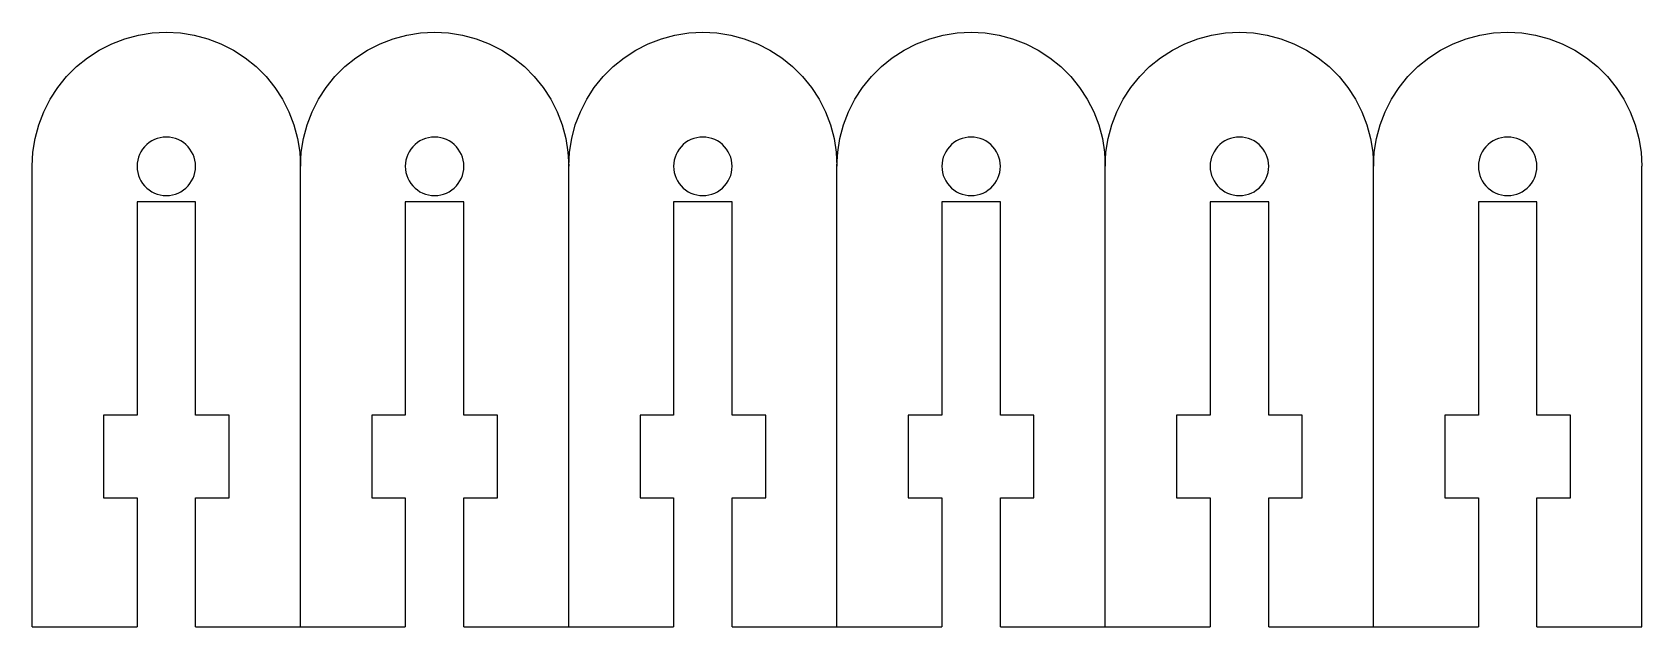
# Model space of a CAD drawing. Extents: x -22.3 to 21.7, y -13.4 to 13.4.
# Drawn here: x 11.709 to 15.552, y -5.44 to -4.02 of the extents above; entities that cross this region are included whole.
import ezdxf

# ---------------------------------------------------------------- set-up
doc = ezdxf.new("R2010")
doc.units = 0
doc.header["$MEASUREMENT"] = 0
doc.layers.get('0').update_dxf_attribs({"linetype": 'CONTINUOUS'})

msp = doc.modelspace()

# ---------------------------------------------------------------- linework, layer by layer
for p, q in [((11.9303, -4.0359), (11.9626, -4.0273)), ((11.9626, -4.0273), (11.9957, -4.022)), ((11.9957, -4.022), (12.0292, -4.0203)), ((12.0292, -4.0203), (12.0627, -4.022)), ((12.0627, -4.022), (12.0958, -4.0273)), ((12.0958, -4.0273), (12.1282, -4.0359)), ((12.5707, -4.0359), (12.6031, -4.0273)), ((12.6031, -4.0273), (12.6362, -4.022)), ((12.6362, -4.022), (12.6697, -4.0203)), ((12.6697, -4.0203), (12.7031, -4.022)), ((12.7031, -4.022), (12.7362, -4.0273)), ((12.7362, -4.0273), (12.7686, -4.0359)), ((13.2112, -4.0359), (13.2435, -4.0273)), ((13.2435, -4.0273), (13.2766, -4.022)), ((13.2766, -4.022), (13.3101, -4.0203)), ((13.3101, -4.0203), (13.3436, -4.022)), ((13.3436, -4.022), (13.3767, -4.0273)), ((13.3767, -4.0273), (13.4091, -4.0359)), ((13.8516, -4.0359), (13.884, -4.0273)), ((13.884, -4.0273), (13.9171, -4.022)), ((13.9171, -4.022), (13.9506, -4.0203)), ((13.9506, -4.0203), (13.984, -4.022)), ((13.984, -4.022), (14.0171, -4.0273)), ((14.0171, -4.0273), (14.0495, -4.0359)), ((14.4921, -4.0359), (14.5244, -4.0273)), ((14.5244, -4.0273), (14.5575, -4.022)), ((14.5575, -4.022), (14.591, -4.0203)), ((14.591, -4.0203), (14.6245, -4.022)), ((14.6245, -4.022), (14.6576, -4.0273)), ((14.6576, -4.0273), (14.69, -4.0359)), ((15.1325, -4.0359), (15.1649, -4.0273)), ((15.1649, -4.0273), (15.198, -4.022)), ((15.198, -4.022), (15.2315, -4.0203)), ((15.2315, -4.0203), (15.2649, -4.022)), ((15.2649, -4.022), (15.298, -4.0273)), ((15.298, -4.0273), (15.3304, -4.0359)), ((11.841, -4.0814), (11.8691, -4.0632)), ((11.8691, -4.0632), (11.899, -4.048)), ((11.899, -4.048), (11.9303, -4.0359)), ((12.1282, -4.0359), (12.1595, -4.048)), ((12.1595, -4.048), (12.1893, -4.0632)), ((12.1893, -4.0632), (12.2174, -4.0814)), ((12.4814, -4.0814), (12.5095, -4.0632)), ((12.5095, -4.0632), (12.5394, -4.048)), ((12.5394, -4.048), (12.5707, -4.0359)), ((12.7686, -4.0359), (12.7999, -4.048)), ((12.7999, -4.048), (12.8298, -4.0632)), ((12.8298, -4.0632), (12.8579, -4.0814)), ((13.1219, -4.0814), (13.15, -4.0632)), ((13.15, -4.0632), (13.1799, -4.048)), ((13.1799, -4.048), (13.2112, -4.0359)), ((13.4091, -4.0359), (13.4404, -4.048)), ((13.4404, -4.048), (13.4702, -4.0632)), ((13.4702, -4.0632), (13.4983, -4.0814)), ((13.7623, -4.0814), (13.7904, -4.0632)), ((13.7904, -4.0632), (13.8203, -4.048)), ((13.8203, -4.048), (13.8516, -4.0359)), ((14.0495, -4.0359), (14.0808, -4.048)), ((14.0808, -4.048), (14.1107, -4.0632)), ((14.1107, -4.0632), (14.1388, -4.0814)), ((14.4028, -4.0814), (14.4309, -4.0632)), ((14.4309, -4.0632), (14.4608, -4.048)), ((14.4608, -4.048), (14.4921, -4.0359)), ((14.69, -4.0359), (14.7213, -4.048)), ((14.7213, -4.048), (14.7511, -4.0632)), ((14.7511, -4.0632), (14.7792, -4.0814)), ((15.0432, -4.0814), (15.0713, -4.0632)), ((15.0713, -4.0632), (15.1012, -4.048)), ((15.1012, -4.048), (15.1325, -4.0359)), ((15.3304, -4.0359), (15.3617, -4.048)), ((15.3617, -4.048), (15.3916, -4.0632)), ((15.3916, -4.0632), (15.4197, -4.0814)), ((11.7912, -4.1262), (11.8149, -4.1025)), ((11.8149, -4.1025), (11.841, -4.0814)), ((12.2174, -4.0814), (12.2435, -4.1025)), ((12.2435, -4.1025), (12.2672, -4.1262)), ((12.4317, -4.1262), (12.4554, -4.1025)), ((12.4554, -4.1025), (12.4814, -4.0814)), ((12.8579, -4.0814), (12.8839, -4.1025)), ((12.8839, -4.1025), (12.9076, -4.1262)), ((13.0721, -4.1262), (13.0958, -4.1025)), ((13.0958, -4.1025), (13.1219, -4.0814)), ((13.4983, -4.0814), (13.5244, -4.1025)), ((13.5244, -4.1025), (13.5481, -4.1262)), ((13.7126, -4.1262), (13.7363, -4.1025)), ((13.7363, -4.1025), (13.7623, -4.0814)), ((14.1388, -4.0814), (14.1648, -4.1025)), ((14.1648, -4.1025), (14.1885, -4.1262)), ((14.353, -4.1262), (14.3767, -4.1025)), ((14.3767, -4.1025), (14.4028, -4.0814)), ((14.7792, -4.0814), (14.8053, -4.1025)), ((14.8053, -4.1025), (14.829, -4.1262)), ((14.9935, -4.1262), (15.0172, -4.1025)), ((15.0172, -4.1025), (15.0432, -4.0814)), ((15.4197, -4.0814), (15.4457, -4.1025)), ((15.4457, -4.1025), (15.4694, -4.1262)), ((11.7701, -4.1523), (11.7912, -4.1262)), ((12.2672, -4.1262), (12.2883, -4.1523)), ((12.4106, -4.1523), (12.4317, -4.1262)), ((12.9076, -4.1262), (12.9287, -4.1523)), ((13.051, -4.1523), (13.0721, -4.1262)), ((13.5481, -4.1262), (13.5692, -4.1523)), ((13.6915, -4.1523), (13.7126, -4.1262)), ((14.1885, -4.1262), (14.2096, -4.1523)), ((14.3319, -4.1523), (14.353, -4.1262)), ((14.829, -4.1262), (14.8501, -4.1523)), ((14.9724, -4.1523), (14.9935, -4.1262)), ((15.4694, -4.1262), (15.4905, -4.1523)), ((11.7367, -4.2102), (11.7519, -4.1804)), ((11.7519, -4.1804), (11.7701, -4.1523)), ((12.2883, -4.1523), (12.3065, -4.1804)), ((12.3065, -4.1804), (12.3218, -4.2102)), ((12.3771, -4.2102), (12.3923, -4.1804)), ((12.3923, -4.1804), (12.4106, -4.1523)), ((12.9287, -4.1523), (12.947, -4.1804)), ((12.947, -4.1804), (12.9622, -4.2102)), ((13.0176, -4.2102), (13.0328, -4.1804)), ((13.0328, -4.1804), (13.051, -4.1523)), ((13.5692, -4.1523), (13.5874, -4.1804)), ((13.5874, -4.1804), (13.6027, -4.2102)), ((13.658, -4.2102), (13.6732, -4.1804)), ((13.6732, -4.1804), (13.6915, -4.1523)), ((14.2096, -4.1523), (14.2279, -4.1804)), ((14.2279, -4.1804), (14.2431, -4.2102)), ((14.2985, -4.2102), (14.3137, -4.1804)), ((14.3137, -4.1804), (14.3319, -4.1523)), ((14.8501, -4.1523), (14.8683, -4.1804)), ((14.8683, -4.1804), (14.8836, -4.2102)), ((14.9389, -4.2102), (14.9541, -4.1804)), ((14.9541, -4.1804), (14.9724, -4.1523)), ((15.4905, -4.1523), (15.5088, -4.1804)), ((15.5088, -4.1804), (15.524, -4.2102)), ((11.7247, -4.2415), (11.7367, -4.2102)), ((12.3218, -4.2102), (12.3338, -4.2415)), ((12.3651, -4.2415), (12.3771, -4.2102)), ((12.9622, -4.2102), (12.9742, -4.2415)), ((13.0056, -4.2415), (13.0176, -4.2102)), ((13.6027, -4.2102), (13.6147, -4.2415)), ((13.646, -4.2415), (13.658, -4.2102)), ((14.2431, -4.2102), (14.2551, -4.2415)), ((14.2865, -4.2415), (14.2985, -4.2102)), ((14.8836, -4.2102), (14.8956, -4.2415)), ((14.9269, -4.2415), (14.9389, -4.2102)), ((15.524, -4.2102), (15.536, -4.2415)), ((11.716, -4.2739), (11.7247, -4.2415)), ((12.3338, -4.2415), (12.3424, -4.2739)), ((12.3564, -4.2739), (12.3651, -4.2415)), ((12.9742, -4.2415), (12.9829, -4.2739)), ((12.9969, -4.2739), (13.0056, -4.2415)), ((13.6147, -4.2415), (13.6233, -4.2739)), ((13.6373, -4.2739), (13.646, -4.2415)), ((14.2551, -4.2415), (14.2638, -4.2739)), ((14.2778, -4.2739), (14.2865, -4.2415)), ((14.8956, -4.2415), (14.9042, -4.2739)), ((14.9182, -4.2739), (14.9269, -4.2415)), ((15.536, -4.2415), (15.5447, -4.2739)), ((11.7107, -4.307), (11.716, -4.2739)), ((11.9727, -4.2994), (11.9687, -4.3055)), ((11.9773, -4.2937), (11.9727, -4.2994)), ((11.9825, -4.2886), (11.9773, -4.2937)), ((11.9881, -4.284), (11.9825, -4.2886)), ((11.9943, -4.28), (11.9881, -4.284)), ((12.0008, -4.2767), (11.9943, -4.28)), ((12.0076, -4.274), (12.0008, -4.2767)), ((12.0147, -4.2721), (12.0076, -4.274)), ((12.0219, -4.271), (12.0147, -4.2721)), ((12.0292, -4.2706), (12.0219, -4.271)), ((12.0365, -4.271), (12.0292, -4.2706)), ((12.0437, -4.2721), (12.0365, -4.271)), ((12.0508, -4.274), (12.0437, -4.2721)), ((12.0576, -4.2767), (12.0508, -4.274)), ((12.0642, -4.28), (12.0576, -4.2767)), ((12.0703, -4.284), (12.0642, -4.28)), ((12.076, -4.2886), (12.0703, -4.284)), ((12.0811, -4.2937), (12.076, -4.2886)), ((12.0857, -4.2994), (12.0811, -4.2937)), ((12.0897, -4.3055), (12.0857, -4.2994)), ((12.3424, -4.2739), (12.3477, -4.307)), ((12.3512, -4.307), (12.3564, -4.2739)), ((12.6131, -4.2994), (12.6091, -4.3055)), ((12.6177, -4.2937), (12.6131, -4.2994)), ((12.6229, -4.2886), (12.6177, -4.2937)), ((12.6286, -4.284), (12.6229, -4.2886)), ((12.6347, -4.28), (12.6286, -4.284)), ((12.6412, -4.2767), (12.6347, -4.28)), ((12.6481, -4.274), (12.6412, -4.2767)), ((12.6551, -4.2721), (12.6481, -4.274)), ((12.6624, -4.271), (12.6551, -4.2721)), ((12.6697, -4.2706), (12.6624, -4.271)), ((12.677, -4.271), (12.6697, -4.2706)), ((12.6842, -4.2721), (12.677, -4.271)), ((12.6913, -4.274), (12.6842, -4.2721)), ((12.6981, -4.2767), (12.6913, -4.274)), ((12.7046, -4.28), (12.6981, -4.2767)), ((12.7107, -4.284), (12.7046, -4.28)), ((12.7164, -4.2886), (12.7107, -4.284)), ((12.7216, -4.2937), (12.7164, -4.2886)), ((12.7262, -4.2994), (12.7216, -4.2937)), ((12.7302, -4.3055), (12.7262, -4.2994)), ((12.9829, -4.2739), (12.9881, -4.307)), ((12.9916, -4.307), (12.9969, -4.2739)), ((13.2536, -4.2994), (13.2496, -4.3055)), ((13.2582, -4.2937), (13.2536, -4.2994)), ((13.2634, -4.2886), (13.2582, -4.2937)), ((13.269, -4.284), (13.2634, -4.2886)), ((13.2752, -4.28), (13.269, -4.284)), ((13.2817, -4.2767), (13.2752, -4.28)), ((13.2885, -4.274), (13.2817, -4.2767)), ((13.2956, -4.2721), (13.2885, -4.274)), ((13.3028, -4.271), (13.2956, -4.2721)), ((13.3101, -4.2706), (13.3028, -4.271)), ((13.3174, -4.271), (13.3101, -4.2706)), ((13.3246, -4.2721), (13.3174, -4.271)), ((13.3317, -4.274), (13.3246, -4.2721)), ((13.3385, -4.2767), (13.3317, -4.274)), ((13.3451, -4.28), (13.3385, -4.2767)), ((13.3512, -4.284), (13.3451, -4.28)), ((13.3569, -4.2886), (13.3512, -4.284)), ((13.362, -4.2937), (13.3569, -4.2886)), ((13.3666, -4.2994), (13.362, -4.2937)), ((13.3706, -4.3055), (13.3666, -4.2994)), ((13.6233, -4.2739), (13.6286, -4.307)), ((13.6321, -4.307), (13.6373, -4.2739)), ((13.894, -4.2994), (13.89, -4.3055)), ((13.8986, -4.2937), (13.894, -4.2994)), ((13.9038, -4.2886), (13.8986, -4.2937)), ((13.9095, -4.284), (13.9038, -4.2886)), ((13.9156, -4.28), (13.9095, -4.284)), ((13.9221, -4.2767), (13.9156, -4.28)), ((13.929, -4.274), (13.9221, -4.2767)), ((13.936, -4.2721), (13.929, -4.274)), ((13.9433, -4.271), (13.936, -4.2721)), ((13.9506, -4.2706), (13.9433, -4.271)), ((13.9579, -4.271), (13.9506, -4.2706)), ((13.9651, -4.2721), (13.9579, -4.271)), ((13.9722, -4.274), (13.9651, -4.2721)), ((13.979, -4.2767), (13.9722, -4.274)), ((13.9855, -4.28), (13.979, -4.2767)), ((13.9916, -4.284), (13.9855, -4.28)), ((13.9973, -4.2886), (13.9916, -4.284)), ((14.0025, -4.2937), (13.9973, -4.2886)), ((14.0071, -4.2994), (14.0025, -4.2937)), ((14.0111, -4.3055), (14.0071, -4.2994)), ((14.2638, -4.2739), (14.269, -4.307)), ((14.2725, -4.307), (14.2778, -4.2739)), ((14.5345, -4.2994), (14.5305, -4.3055)), ((14.5391, -4.2937), (14.5345, -4.2994)), ((14.5443, -4.2886), (14.5391, -4.2937)), ((14.5499, -4.284), (14.5443, -4.2886)), ((14.5561, -4.28), (14.5499, -4.284)), ((14.5626, -4.2767), (14.5561, -4.28)), ((14.5694, -4.274), (14.5626, -4.2767)), ((14.5765, -4.2721), (14.5694, -4.274)), ((14.5837, -4.271), (14.5765, -4.2721)), ((14.591, -4.2706), (14.5837, -4.271)), ((14.5983, -4.271), (14.591, -4.2706)), ((14.6055, -4.2721), (14.5983, -4.271)), ((14.6126, -4.274), (14.6055, -4.2721)), ((14.6194, -4.2767), (14.6126, -4.274)), ((14.626, -4.28), (14.6194, -4.2767)), ((14.6321, -4.284), (14.626, -4.28)), ((14.6378, -4.2886), (14.6321, -4.284)), ((14.6429, -4.2937), (14.6378, -4.2886)), ((14.6475, -4.2994), (14.6429, -4.2937)), ((14.6515, -4.3055), (14.6475, -4.2994)), ((14.9042, -4.2739), (14.9095, -4.307)), ((14.913, -4.307), (14.9182, -4.2739)), ((15.1749, -4.2994), (15.1709, -4.3055)), ((15.1795, -4.2937), (15.1749, -4.2994)), ((15.1847, -4.2886), (15.1795, -4.2937)), ((15.1904, -4.284), (15.1847, -4.2886)), ((15.1965, -4.28), (15.1904, -4.284)), ((15.203, -4.2767), (15.1965, -4.28)), ((15.2099, -4.274), (15.203, -4.2767)), ((15.2169, -4.2721), (15.2099, -4.274)), ((15.2242, -4.271), (15.2169, -4.2721)), ((15.2315, -4.2706), (15.2242, -4.271)), ((15.2388, -4.271), (15.2315, -4.2706)), ((15.246, -4.2721), (15.2388, -4.271)), ((15.2531, -4.274), (15.246, -4.2721)), ((15.2599, -4.2767), (15.2531, -4.274)), ((15.2664, -4.28), (15.2599, -4.2767)), ((15.2725, -4.284), (15.2664, -4.28)), ((15.2782, -4.2886), (15.2725, -4.284)), ((15.2834, -4.2937), (15.2782, -4.2886)), ((15.288, -4.2994), (15.2834, -4.2937)), ((15.292, -4.3055), (15.288, -4.2994)), ((15.5447, -4.2739), (15.5499, -4.307)), ((11.709, -4.3405), (11.7107, -4.307)), ((11.709, -5.4398), (11.709, -4.3405)), ((11.9597, -4.3332), (11.9593, -4.3405)), ((11.9593, -4.3405), (11.9597, -4.3478)), ((11.9609, -4.326), (11.9597, -4.3332)), ((11.9628, -4.3189), (11.9609, -4.326)), ((11.9654, -4.3121), (11.9628, -4.3189)), ((11.9687, -4.3055), (11.9654, -4.3121)), ((12.0931, -4.3121), (12.0897, -4.3055)), ((12.0957, -4.3189), (12.0931, -4.3121)), ((12.0976, -4.326), (12.0957, -4.3189)), ((12.0987, -4.3332), (12.0976, -4.326)), ((12.0991, -4.3405), (12.0987, -4.3332)), ((12.0987, -4.3478), (12.0991, -4.3405)), ((12.3477, -4.307), (12.3494, -4.3405)), ((12.3494, -4.3405), (12.3512, -4.307)), ((12.3494, -5.4398), (12.3494, -4.3405)), ((12.6002, -4.3332), (12.5998, -4.3405)), ((12.5998, -4.3405), (12.6002, -4.3478)), ((12.6013, -4.326), (12.6002, -4.3332)), ((12.6032, -4.3189), (12.6013, -4.326)), ((12.6058, -4.3121), (12.6032, -4.3189)), ((12.6091, -4.3055), (12.6058, -4.3121)), ((12.7335, -4.3121), (12.7302, -4.3055)), ((12.7361, -4.3189), (12.7335, -4.3121)), ((12.738, -4.326), (12.7361, -4.3189)), ((12.7392, -4.3332), (12.738, -4.326)), ((12.7395, -4.3405), (12.7392, -4.3332)), ((12.7392, -4.3478), (12.7395, -4.3405)), ((12.9881, -4.307), (12.9899, -4.3405)), ((12.9899, -4.3405), (12.9916, -4.307)), ((12.9899, -5.4398), (12.9899, -4.3405)), ((13.2406, -4.3332), (13.2402, -4.3405)), ((13.2402, -4.3405), (13.2406, -4.3478)), ((13.2418, -4.326), (13.2406, -4.3332)), ((13.2437, -4.3189), (13.2418, -4.326)), ((13.2463, -4.3121), (13.2437, -4.3189)), ((13.2496, -4.3055), (13.2463, -4.3121)), ((13.374, -4.3121), (13.3706, -4.3055)), ((13.3766, -4.3189), (13.374, -4.3121)), ((13.3785, -4.326), (13.3766, -4.3189)), ((13.3796, -4.3332), (13.3785, -4.326)), ((13.38, -4.3405), (13.3796, -4.3332)), ((13.3796, -4.3478), (13.38, -4.3405)), ((13.6286, -4.307), (13.6303, -4.3405)), ((13.6303, -4.3405), (13.6321, -4.307)), ((13.6303, -5.4398), (13.6303, -4.3405)), ((13.8811, -4.3332), (13.8807, -4.3405)), ((13.8807, -4.3405), (13.8811, -4.3478)), ((13.8822, -4.326), (13.8811, -4.3332)), ((13.8841, -4.3189), (13.8822, -4.326)), ((13.8867, -4.3121), (13.8841, -4.3189)), ((13.89, -4.3055), (13.8867, -4.3121)), ((14.0144, -4.3121), (14.0111, -4.3055)), ((14.017, -4.3189), (14.0144, -4.3121)), ((14.0189, -4.326), (14.017, -4.3189)), ((14.0201, -4.3332), (14.0189, -4.326)), ((14.0204, -4.3405), (14.0201, -4.3332)), ((14.0201, -4.3478), (14.0204, -4.3405)), ((14.269, -4.307), (14.2708, -4.3405)), ((14.2708, -4.3405), (14.2725, -4.307)), ((14.2708, -5.4398), (14.2708, -4.3405)), ((14.5215, -4.3332), (14.5211, -4.3405)), ((14.5211, -4.3405), (14.5215, -4.3478)), ((14.5227, -4.326), (14.5215, -4.3332)), ((14.5246, -4.3189), (14.5227, -4.326)), ((14.5272, -4.3121), (14.5246, -4.3189)), ((14.5305, -4.3055), (14.5272, -4.3121)), ((14.6549, -4.3121), (14.6515, -4.3055)), ((14.6575, -4.3189), (14.6549, -4.3121)), ((14.6594, -4.326), (14.6575, -4.3189)), ((14.6605, -4.3332), (14.6594, -4.326)), ((14.6609, -4.3405), (14.6605, -4.3332)), ((14.6605, -4.3478), (14.6609, -4.3405)), ((14.9095, -4.307), (14.9112, -4.3405)), ((14.9112, -4.3405), (14.913, -4.307)), ((14.9112, -5.4398), (14.9112, -4.3405)), ((15.162, -4.3332), (15.1616, -4.3405)), ((15.1616, -4.3405), (15.162, -4.3478)), ((15.1631, -4.326), (15.162, -4.3332)), ((15.165, -4.3189), (15.1631, -4.326)), ((15.1676, -4.3121), (15.165, -4.3189)), ((15.1709, -4.3055), (15.1676, -4.3121)), ((15.2953, -4.3121), (15.292, -4.3055)), ((15.2979, -4.3189), (15.2953, -4.3121)), ((15.2998, -4.326), (15.2979, -4.3189)), ((15.301, -4.3332), (15.2998, -4.326)), ((15.3013, -4.3405), (15.301, -4.3332)), ((15.301, -4.3478), (15.3013, -4.3405)), ((15.5499, -4.307), (15.5517, -4.3405)), ((15.5517, -5.4398), (15.5517, -4.3405)), ((11.9597, -4.3478), (11.9609, -4.355)), ((11.9609, -4.355), (11.9628, -4.3621)), ((11.9628, -4.3621), (11.9654, -4.3689)), ((11.9654, -4.3689), (11.9687, -4.3754)), ((11.9687, -4.3754), (11.9727, -4.3816)), ((12.0857, -4.3816), (12.0897, -4.3754)), ((12.0897, -4.3754), (12.0931, -4.3689)), ((12.0931, -4.3689), (12.0957, -4.3621)), ((12.0957, -4.3621), (12.0976, -4.355)), ((12.0976, -4.355), (12.0987, -4.3478)), ((12.6002, -4.3478), (12.6013, -4.355)), ((12.6013, -4.355), (12.6032, -4.3621)), ((12.6032, -4.3621), (12.6058, -4.3689)), ((12.6058, -4.3689), (12.6091, -4.3754)), ((12.6091, -4.3754), (12.6131, -4.3816)), ((12.7262, -4.3816), (12.7302, -4.3754)), ((12.7302, -4.3754), (12.7335, -4.3689)), ((12.7335, -4.3689), (12.7361, -4.3621)), ((12.7361, -4.3621), (12.738, -4.355)), ((12.738, -4.355), (12.7392, -4.3478)), ((13.2406, -4.3478), (13.2418, -4.355)), ((13.2418, -4.355), (13.2437, -4.3621)), ((13.2437, -4.3621), (13.2463, -4.3689)), ((13.2463, -4.3689), (13.2496, -4.3754)), ((13.2496, -4.3754), (13.2536, -4.3816)), ((13.3666, -4.3816), (13.3706, -4.3754)), ((13.3706, -4.3754), (13.374, -4.3689)), ((13.374, -4.3689), (13.3766, -4.3621)), ((13.3766, -4.3621), (13.3785, -4.355)), ((13.3785, -4.355), (13.3796, -4.3478)), ((13.8811, -4.3478), (13.8822, -4.355)), ((13.8822, -4.355), (13.8841, -4.3621)), ((13.8841, -4.3621), (13.8867, -4.3689)), ((13.8867, -4.3689), (13.89, -4.3754)), ((13.89, -4.3754), (13.894, -4.3816)), ((14.0071, -4.3816), (14.0111, -4.3754)), ((14.0111, -4.3754), (14.0144, -4.3689)), ((14.0144, -4.3689), (14.017, -4.3621)), ((14.017, -4.3621), (14.0189, -4.355)), ((14.0189, -4.355), (14.0201, -4.3478)), ((14.5215, -4.3478), (14.5227, -4.355)), ((14.5227, -4.355), (14.5246, -4.3621)), ((14.5246, -4.3621), (14.5272, -4.3689)), ((14.5272, -4.3689), (14.5305, -4.3754)), ((14.5305, -4.3754), (14.5345, -4.3816)), ((14.6475, -4.3816), (14.6515, -4.3754)), ((14.6515, -4.3754), (14.6549, -4.3689)), ((14.6549, -4.3689), (14.6575, -4.3621)), ((14.6575, -4.3621), (14.6594, -4.355)), ((14.6594, -4.355), (14.6605, -4.3478)), ((15.162, -4.3478), (15.1631, -4.355)), ((15.1631, -4.355), (15.165, -4.3621)), ((15.165, -4.3621), (15.1676, -4.3689)), ((15.1676, -4.3689), (15.1709, -4.3754)), ((15.1709, -4.3754), (15.1749, -4.3816)), ((15.288, -4.3816), (15.292, -4.3754)), ((15.292, -4.3754), (15.2953, -4.3689)), ((15.2953, -4.3689), (15.2979, -4.3621)), ((15.2979, -4.3621), (15.2998, -4.355)), ((15.2998, -4.355), (15.301, -4.3478)), ((11.9727, -4.3816), (11.9773, -4.3873)), ((11.9773, -4.3873), (11.9825, -4.3924)), ((11.9825, -4.3924), (11.9881, -4.397)), ((11.9881, -4.397), (11.9943, -4.401)), ((11.9943, -4.401), (12.0008, -4.4043)), ((12.0008, -4.4043), (12.0076, -4.407)), ((12.0076, -4.407), (12.0147, -4.4088)), ((12.0147, -4.4088), (12.0219, -4.41)), ((12.0219, -4.41), (12.0292, -4.4104)), ((12.0292, -4.4104), (12.0365, -4.41)), ((12.0365, -4.41), (12.0437, -4.4088)), ((12.0437, -4.4088), (12.0508, -4.407)), ((12.0508, -4.407), (12.0576, -4.4043)), ((12.0576, -4.4043), (12.0642, -4.401)), ((12.0642, -4.401), (12.0703, -4.397)), ((12.0703, -4.397), (12.076, -4.3924)), ((12.076, -4.3924), (12.0811, -4.3873)), ((12.0811, -4.3873), (12.0857, -4.3816)), ((12.6131, -4.3816), (12.6177, -4.3873)), ((12.6177, -4.3873), (12.6229, -4.3924)), ((12.6229, -4.3924), (12.6286, -4.397)), ((12.6286, -4.397), (12.6347, -4.401)), ((12.6347, -4.401), (12.6412, -4.4043)), ((12.6412, -4.4043), (12.6481, -4.407)), ((12.6481, -4.407), (12.6551, -4.4088)), ((12.6551, -4.4088), (12.6624, -4.41)), ((12.6624, -4.41), (12.6697, -4.4104)), ((12.6697, -4.4104), (12.677, -4.41)), ((12.677, -4.41), (12.6842, -4.4088)), ((12.6842, -4.4088), (12.6913, -4.407)), ((12.6913, -4.407), (12.6981, -4.4043)), ((12.6981, -4.4043), (12.7046, -4.401)), ((12.7046, -4.401), (12.7107, -4.397)), ((12.7107, -4.397), (12.7164, -4.3924)), ((12.7164, -4.3924), (12.7216, -4.3873)), ((12.7216, -4.3873), (12.7262, -4.3816)), ((13.2536, -4.3816), (13.2582, -4.3873)), ((13.2582, -4.3873), (13.2634, -4.3924)), ((13.2634, -4.3924), (13.269, -4.397)), ((13.269, -4.397), (13.2752, -4.401)), ((13.2752, -4.401), (13.2817, -4.4043)), ((13.2817, -4.4043), (13.2885, -4.407)), ((13.2885, -4.407), (13.2956, -4.4088)), ((13.2956, -4.4088), (13.3028, -4.41)), ((13.3028, -4.41), (13.3101, -4.4104)), ((13.3101, -4.4104), (13.3174, -4.41)), ((13.3174, -4.41), (13.3246, -4.4088)), ((13.3246, -4.4088), (13.3317, -4.407)), ((13.3317, -4.407), (13.3385, -4.4043)), ((13.3385, -4.4043), (13.3451, -4.401)), ((13.3451, -4.401), (13.3512, -4.397)), ((13.3512, -4.397), (13.3569, -4.3924)), ((13.3569, -4.3924), (13.362, -4.3873)), ((13.362, -4.3873), (13.3666, -4.3816)), ((13.894, -4.3816), (13.8986, -4.3873)), ((13.8986, -4.3873), (13.9038, -4.3924)), ((13.9038, -4.3924), (13.9095, -4.397)), ((13.9095, -4.397), (13.9156, -4.401)), ((13.9156, -4.401), (13.9221, -4.4043)), ((13.9221, -4.4043), (13.929, -4.407)), ((13.929, -4.407), (13.936, -4.4088)), ((13.936, -4.4088), (13.9433, -4.41)), ((13.9433, -4.41), (13.9506, -4.4104)), ((13.9506, -4.4104), (13.9579, -4.41)), ((13.9579, -4.41), (13.9651, -4.4088)), ((13.9651, -4.4088), (13.9722, -4.407)), ((13.9722, -4.407), (13.979, -4.4043)), ((13.979, -4.4043), (13.9855, -4.401)), ((13.9855, -4.401), (13.9916, -4.397)), ((13.9916, -4.397), (13.9973, -4.3924)), ((13.9973, -4.3924), (14.0025, -4.3873)), ((14.0025, -4.3873), (14.0071, -4.3816)), ((14.5345, -4.3816), (14.5391, -4.3873)), ((14.5391, -4.3873), (14.5443, -4.3924)), ((14.5443, -4.3924), (14.5499, -4.397)), ((14.5499, -4.397), (14.5561, -4.401)), ((14.5561, -4.401), (14.5626, -4.4043)), ((14.5626, -4.4043), (14.5694, -4.407)), ((14.5694, -4.407), (14.5765, -4.4088)), ((14.5765, -4.4088), (14.5837, -4.41)), ((14.5837, -4.41), (14.591, -4.4104)), ((14.591, -4.4104), (14.5983, -4.41)), ((14.5983, -4.41), (14.6055, -4.4088)), ((14.6055, -4.4088), (14.6126, -4.407)), ((14.6126, -4.407), (14.6194, -4.4043)), ((14.6194, -4.4043), (14.626, -4.401)), ((14.626, -4.401), (14.6321, -4.397)), ((14.6321, -4.397), (14.6378, -4.3924)), ((14.6378, -4.3924), (14.6429, -4.3873)), ((14.6429, -4.3873), (14.6475, -4.3816)), ((15.1749, -4.3816), (15.1795, -4.3873)), ((15.1795, -4.3873), (15.1847, -4.3924)), ((15.1847, -4.3924), (15.1904, -4.397)), ((15.1904, -4.397), (15.1965, -4.401)), ((15.1965, -4.401), (15.203, -4.4043)), ((15.203, -4.4043), (15.2099, -4.407)), ((15.2099, -4.407), (15.2169, -4.4088)), ((15.2169, -4.4088), (15.2242, -4.41)), ((15.2242, -4.41), (15.2315, -4.4104)), ((15.2315, -4.4104), (15.2388, -4.41)), ((15.2388, -4.41), (15.246, -4.4088)), ((15.246, -4.4088), (15.2531, -4.407)), ((15.2531, -4.407), (15.2599, -4.4043)), ((15.2599, -4.4043), (15.2664, -4.401)), ((15.2664, -4.401), (15.2725, -4.397)), ((15.2725, -4.397), (15.2782, -4.3924)), ((15.2782, -4.3924), (15.2834, -4.3873)), ((15.2834, -4.3873), (15.288, -4.3816)), ((12.0991, -4.4255), (11.9593, -4.4255)), ((11.9593, -4.4255), (11.9593, -4.9348)), ((12.0991, -4.9348), (12.0991, -4.4255)), ((12.7395, -4.4255), (12.5998, -4.4255)), ((12.5998, -4.4255), (12.5998, -4.9348)), ((12.7395, -4.9348), (12.7395, -4.4255)), ((13.38, -4.4255), (13.2402, -4.4255)), ((13.2402, -4.4255), (13.2402, -4.9348)), ((13.38, -4.9348), (13.38, -4.4255)), ((14.0204, -4.4255), (13.8807, -4.4255)), ((13.8807, -4.4255), (13.8807, -4.9348)), ((14.0204, -4.9348), (14.0204, -4.4255)), ((14.6609, -4.4255), (14.5211, -4.4255)), ((14.5211, -4.4255), (14.5211, -4.9348)), ((14.6609, -4.9348), (14.6609, -4.4255)), ((15.3013, -4.4255), (15.1616, -4.4255)), ((15.1616, -4.4255), (15.1616, -4.9348)), ((15.3013, -4.9348), (15.3013, -4.4255)), ((11.8792, -4.9348), (11.8792, -5.1317)), ((11.9593, -4.9348), (11.8792, -4.9348)), ((12.1792, -4.9348), (12.0991, -4.9348)), ((12.1792, -5.1317), (12.1792, -4.9348)), ((12.5197, -4.9348), (12.5197, -5.1317)), ((12.5998, -4.9348), (12.5197, -4.9348)), ((12.8197, -4.9348), (12.7395, -4.9348)), ((12.8197, -5.1317), (12.8197, -4.9348)), ((13.1601, -4.9348), (13.1601, -5.1317)), ((13.2402, -4.9348), (13.1601, -4.9348)), ((13.4601, -4.9348), (13.38, -4.9348)), ((13.4601, -5.1317), (13.4601, -4.9348)), ((13.8006, -4.9348), (13.8006, -5.1317)), ((13.8807, -4.9348), (13.8006, -4.9348)), ((14.1006, -4.9348), (14.0204, -4.9348)), ((14.1006, -5.1317), (14.1006, -4.9348)), ((14.441, -4.9348), (14.441, -5.1317)), ((14.5211, -4.9348), (14.441, -4.9348)), ((14.741, -4.9348), (14.6609, -4.9348)), ((14.741, -5.1317), (14.741, -4.9348)), ((15.0815, -4.9348), (15.0815, -5.1317)), ((15.1616, -4.9348), (15.0815, -4.9348)), ((15.3815, -4.9348), (15.3013, -4.9348)), ((15.3815, -5.1317), (15.3815, -4.9348)), ((11.8792, -5.1317), (11.9593, -5.1317)), ((11.9593, -5.1317), (11.9593, -5.4398)), ((12.0991, -5.4398), (12.0991, -5.1317)), ((12.0991, -5.1317), (12.1792, -5.1317)), ((12.5197, -5.1317), (12.5998, -5.1317)), ((12.5998, -5.1317), (12.5998, -5.4398)), ((12.7395, -5.4398), (12.7395, -5.1317)), ((12.7395, -5.1317), (12.8197, -5.1317)), ((13.1601, -5.1317), (13.2402, -5.1317)), ((13.2402, -5.1317), (13.2402, -5.4398)), ((13.38, -5.4398), (13.38, -5.1317)), ((13.38, -5.1317), (13.4601, -5.1317)), ((13.8006, -5.1317), (13.8807, -5.1317)), ((13.8807, -5.1317), (13.8807, -5.4398)), ((14.0204, -5.4398), (14.0204, -5.1317)), ((14.0204, -5.1317), (14.1006, -5.1317)), ((14.441, -5.1317), (14.5211, -5.1317)), ((14.5211, -5.1317), (14.5211, -5.4398)), ((14.6609, -5.4398), (14.6609, -5.1317)), ((14.6609, -5.1317), (14.741, -5.1317)), ((15.0815, -5.1317), (15.1616, -5.1317)), ((15.1616, -5.1317), (15.1616, -5.4398)), ((15.3013, -5.4398), (15.3013, -5.1317)), ((15.3013, -5.1317), (15.3815, -5.1317)), ((11.709, -5.4398), (11.9593, -5.4398)), ((12.0991, -5.4398), (12.3494, -5.4398)), ((12.3494, -5.4398), (12.5998, -5.4398)), ((12.7395, -5.4398), (12.9899, -5.4398)), ((12.9899, -5.4398), (13.2402, -5.4398)), ((13.38, -5.4398), (13.6303, -5.4398)), ((13.6303, -5.4398), (13.8807, -5.4398)), ((14.0204, -5.4398), (14.2708, -5.4398)), ((14.2708, -5.4398), (14.5211, -5.4398)), ((14.6609, -5.4398), (14.9112, -5.4398)), ((14.9112, -5.4398), (15.1616, -5.4398)), ((15.3013, -5.4398), (15.5517, -5.4398))]:
    msp.add_line(p, q)

doc.saveas('drawing.dxf')
